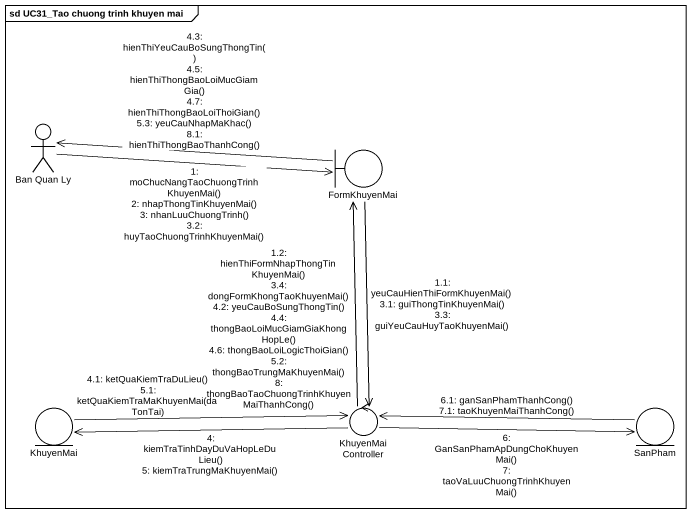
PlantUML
@startuml
mainframe sd UC31_Tao chuong trinh khuyen mai
actor "Ban Quan Ly" as Ban_Quan_Ly
boundary FormKhuyenMai
entity KhuyenMai
control KhuyenMaiController
entity SanPham
Ban_Quan_Ly -right-> FormKhuyenMai : 1: moChucNangTaoChuongTrinhKhuyenMai()\n2: nhapThongTinKhuyenMai()\n3: nhanLuuChuongTrinh()\n3.2: huyTaoChuongTrinhKhuyenMai()
FormKhuyenMai --> KhuyenMaiController : 1.1: yeuCauHienThiFormKhuyenMai()\n3.1: guiThongTinKhuyenMai()\n3.3: guiYeuCauHuyTaoKhuyenMai()
KhuyenMaiController -up-> FormKhuyenMai : 1.2: hienThiFormNhapThongTinKhuyenMai()\n3.4: dongFormKhongTaoKhuyenMai()\n4.2: yeuCauBoSungThongTin()\n4.4: thongBaoLoiMucGiamGiaKhongHopLe()\n4.6: thongBaoLoiLogicThoiGian()\n5.2: thongBaoTrungMaKhuyenMai()\n8: thongBaoTaoChuongTrinhKhuyenMaiThanhCong()
KhuyenMaiController -left-> KhuyenMai : 4: kiemTraTinhDayDuVaHopLeDuLieu()\n5: kiemTraTrungMaKhuyenMai()
KhuyenMai -right-> KhuyenMaiController : 4.1: ketQuaKiemTraDuLieu()\n5.1: ketQuaKiemTraMaKhuyenMai(daTonTai)
FormKhuyenMai -left-> Ban_Quan_Ly : 4.3: hienThiYeuCauBoSungThongTin()\n4.5: hienThiThongBaoLoiMucGiamGia()\n4.7: hienThiThongBaoLoiThoiGian()\n5.3: yeuCauNhapMaKhac()\n8.1: hienThiThongBaoThanhCong()
KhuyenMaiController -right-> SanPham : 6: GanSanPhamApDungChoKhuyenMai()\n7: taoVaLuuChuongTrinhKhuyenMai()
SanPham -left-> KhuyenMaiController : 6.1: ganSanPhamThanhCong()\n7.1: taoKhuyenMaiThanhCong()
@enduml
